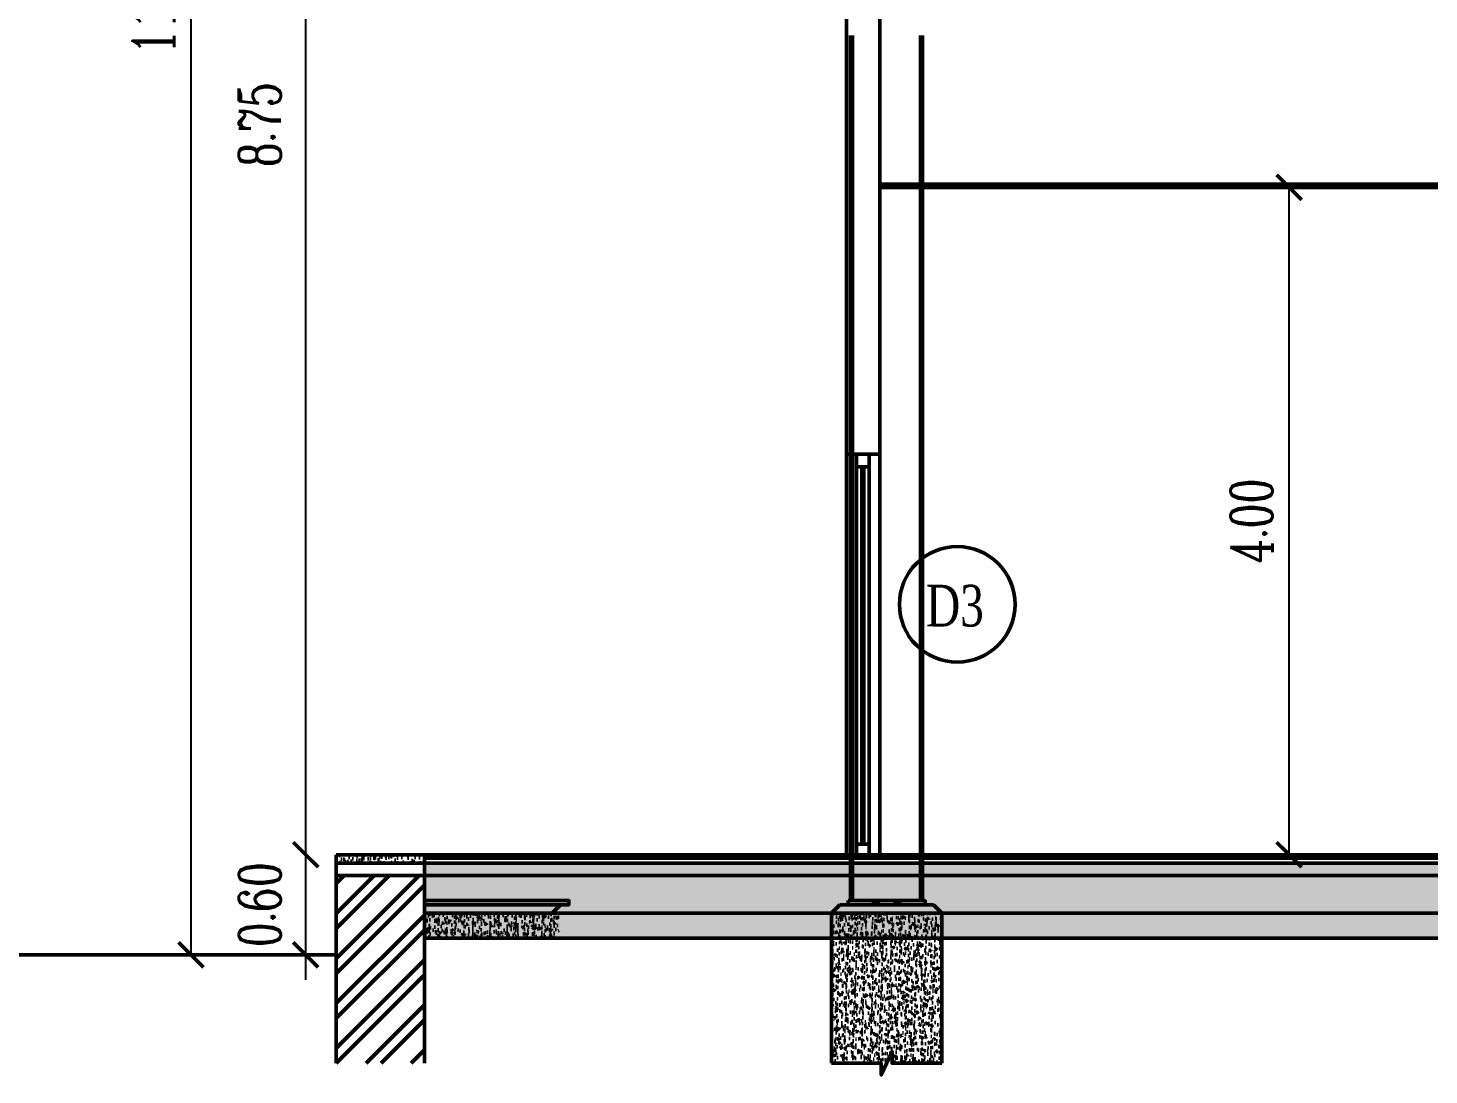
# Model space of a CAD drawing. Header units: metres. Extents: x 173383 to 173947, y -96409 to -96195.
# Drawn here: x 173918.31 to 173926.71, y -96376.56 to -96370.28 of the extents above; entities that cross this region are included whole.
import ezdxf

# ---------------------------------------------------------------- set-up
doc = ezdxf.new("R2010")
doc.units = ezdxf.units.M
doc.header["$LTSCALE"] = 3
doc.header["$MEASUREMENT"] = 0
doc.linetypes.add('HIDDEN', pattern=[0.375, 0.25, -0.125])
doc.linetypes.add('office grid-grdpln$0$Col_GridPart$0$CENTER2', pattern=[1.125, 0.75, -0.125, 0.125, -0.125])
doc.layers.get('0').update_dxf_attribs({"linetype": 'CONTINUOUS', "lineweight": 50})
doc.layers.get('Defpoints').update_dxf_attribs({"linetype": 'CONTINUOUS'})
for name, color, linetype in [('2', 57, 'CONTINUOUS'), ('BLK_1_FLR_0_REGULAR_ROOM_1', 117, 'CONTINUOUS'), ('BLK_1_HT_OF_BLDG', 5, 'CONTINUOUS'), ('BLK_1_PLINTH_HEIGHT', 7, 'CONTINUOUS')]:
    doc.layers.add(name, color=color, linetype=linetype)
doc.styles.get("Standard").update_dxf_attribs({"font": 'romanc.shx', "width": 0.75, "height": 0.8})
doc.styles.add('style1', font='romanc.shx', dxfattribs={"width": 0.7, "height": 0.25})
doc.styles.add('styler', font='romanc.shx', dxfattribs={"width": 0.7, "height": 0.25})
doc.dimstyles.new('1', dxfattribs={"dimtxt": 0.25, "dimasz": 0.15, "dimexe": 0.15, "dimexo": 0.15, "dimgap": 0.15, "dimtad": 1, "dimzin": 3, "dimdsep": 46, "dimtxsty": 'style1', "dimblk": 'ARCHTICK', "dimcen": 0, "dimdle": 0.15, "dimse1": 1, "dimse2": 1, "dimclrd": 8, "dimclre": 13, "dimclrt": 7, "dimadec": 0, "dimazin": 0, "dimtfac": 0.65, "dimtix": 1, "dimtofl": 0, "dimtmove": 0, "dimatfit": 3, "dimfxl": 0, "dimtolj": 1, "dimtzin": 0, "dimlwd": -1, "dimlwe": -1, "dimarcsym": 0})
doc.dimstyles.new('R1', dxfattribs={"dimtxt": 0.25, "dimasz": 0.15, "dimexe": 0.18, "dimexo": 0.0625, "dimgap": 0.1, "dimtad": 1, "dimzin": 0, "dimdsep": 46, "dimtxsty": 'styler', "dimblk": 'ARCHTICK', "dimcen": 0.09, "dimse1": 1, "dimse2": 1, "dimclrd": 8, "dimclrt": 7, "dimadec": 0, "dimazin": 0, "dimtfac": 1, "dimtix": 1, "dimtofl": 0, "dimtmove": 0, "dimatfit": 3, "dimfxl": 0, "dimtolj": 1, "dimtzin": 0, "dimarcsym": 0})
doc.dimstyles.new('STANDARD$0', dxfattribs={"dimtxt": 7, "dimasz": 3, "dimexe": 3, "dimexo": 1, "dimgap": 1.5, "dimtad": 1, "dimdec": 1, "dimzin": 1, "dimdsep": 46, "dimlunit": 4, "dimtxsty": 'Standard', "dimblk": 'OBLIQUE', "dimcen": 0.09375, "dimdle": 1, "dimse1": 1, "dimse2": 1, "dimclrd": 8, "dimclre": 8, "dimclrt": 7, "dimadec": 1, "dimazin": 0, "dimtfac": 1, "dimtdec": 1, "dimtix": 1, "dimtmove": 2, "dimatfit": 3, "dimldrblk": 'ARCHTICK', "dimfxl": 0, "dimfrac": 2, "dimtolj": 1, "dimtzin": 0, "dimarcsym": 0})

# ---------------------------------------------------------------- blocks, each defined once
blk = doc.blocks.new('_ArchTick')
at = {"color": 0, "const_width": 0.15}
blk.add_lwpolyline([(-0.5, -0.5), (0.5, 0.5)], dxfattribs=at)
blk = doc.blocks.new('*D86')
at = {"layer": 'BLK_1_PLINTH_HEIGHT', "color": 13, "ltscale": 400}
blk.add_line((173919.9759600216, -96375.98717787497), (173919.9759600216, -96375.08725166033), dxfattribs=at)
at = {"layer": 'Defpoints', "color": 0, "ltscale": 400}
for p in [(173919.9759600216, -96375.23725166034), (173920.6204165592, -96375.23725166034), (173920.6204165592, -96375.83717787496)]:
    blk.add_point(p, dxfattribs=at)
at = {"layer": 'BLK_1_PLINTH_HEIGHT', "color": 13, "ltscale": 400, "xscale": 0.15, "yscale": 0.15, "zscale": 0.15}
for p, rotation in [((173919.9759600216, -96375.23725166034), 90), ((173919.9759600216, -96375.83717787496), 270)]:
    blk.add_blockref('_ArchTick', p, dxfattribs=dict(at, rotation=rotation))
at = {"layer": 'BLK_1_PLINTH_HEIGHT', "color": 4, "ltscale": 400, "insert": (173919.7009600215, -96375.53721476765), "char_height": 0.25, "attachment_point": 5, "rotation": 90, "style": 'style1'}
blk.add_mtext('\\A1;0.60', dxfattribs=at)
blk = doc.blocks.new('*D87')
at = {"layer": '2', "color": 8, "ltscale": 5}
blk.add_line((173919.9759600216, -96375.38725166033), (173919.9759600216, -96366.33725196477), dxfattribs=at)
at = {"layer": 'Defpoints', "color": 0, "ltscale": 5}
for p in [(173919.9759600216, -96366.48725196476), (173920.6204165592, -96366.48725196476), (173920.6204165592, -96375.23725166034)]:
    blk.add_point(p, dxfattribs=at)
at = {"layer": '2', "color": 8, "ltscale": 5, "xscale": 0.15, "yscale": 0.15, "zscale": 0.15}
for p, rotation in [((173919.9759600216, -96366.48725196476), 90), ((173919.9759600216, -96375.23725166034), 270)]:
    blk.add_blockref('_ArchTick', p, dxfattribs=dict(at, rotation=rotation))
at = {"layer": '2', "color": 7, "ltscale": 5, "insert": (173919.7009600216, -96370.86225181258), "char_height": 0.25, "attachment_point": 5, "rotation": 90, "style": 'style1'}
blk.add_mtext('\\A1;8.75', dxfattribs=at)
blk = doc.blocks.new('*D90')
at = {"layer": 'BLK_1_HT_OF_BLDG', "color": 8, "lineweight": -2}
blk.add_line((173919.2880962636, -96364.38675773043), (173919.2880962636, -96375.83717787496), dxfattribs=at)
at = {"layer": 'Defpoints', "color": 0}
for p in [(173920.9887415692, -96364.38675773043), (173919.2880962636, -96375.83717787496), (173920.6204165592, -96375.83717787496)]:
    blk.add_point(p, dxfattribs=at)
at = {"layer": 'BLK_1_HT_OF_BLDG', "color": 8, "lineweight": -2, "xscale": 0.15, "yscale": 0.15, "zscale": 0.15}
for p, rotation in [((173919.2880962636, -96364.38675773043), 90), ((173919.2880962636, -96375.83717787496), 270)]:
    blk.add_blockref('_ArchTick', p, dxfattribs=dict(at, rotation=rotation))
at = {"layer": 'BLK_1_HT_OF_BLDG', "color": 7, "insert": (173919.0630962635, -96370.11196780273), "char_height": 0.25, "attachment_point": 5, "rotation": 90, "style": 'styler'}
blk.add_mtext('\\A1;11.45', dxfattribs=at)
blk = doc.blocks.new('*D135')
at = {"layer": 'BLK_1_FLR_0_REGULAR_ROOM_1', "color": 8, "lineweight": -2}
blk.add_line((173925.8673375454, -96375.23717787492), (173925.8673375454, -96371.23717787497), dxfattribs=at)
at = {"layer": 'Defpoints', "color": 0}
for p in [(173925.8673375454, -96371.23717787497), (173926.0390330731, -96371.23717787497), (173925.9266489205, -96375.23717787492)]:
    blk.add_point(p, dxfattribs=at)
at = {"layer": 'BLK_1_FLR_0_REGULAR_ROOM_1', "color": 8, "lineweight": -2, "xscale": 0.15, "yscale": 0.15, "zscale": 0.15}
for p, rotation in [((173925.8673375454, -96371.23717787497), 90), ((173925.8673375454, -96375.23717787492), 270)]:
    blk.add_blockref('_ArchTick', p, dxfattribs=dict(at, rotation=rotation))
at = {"layer": 'BLK_1_FLR_0_REGULAR_ROOM_1', "color": 7, "insert": (173925.6423375453, -96373.237177875), "char_height": 0.25, "attachment_point": 5, "rotation": 90, "style": 'styler'}
blk.add_mtext('\\A1;4.00', dxfattribs=at)

msp = doc.modelspace()

# ---------------------------------------------------------------- hatches: boundary and pattern name
h = msp.add_hatch()
h.set_pattern_fill('AR-SAND', color=256, scale=0.0010000000474975)
h.set_pattern_definition([(37.50000000000001, (173920.1590099624, -96375.28717787494), (-0.001600031295984, 0.0489413237329343), [0, -0.038608, 0, -0.04318, 0, -0.041275]), (7.499999999999999, (173920.1590099624, -96375.28717787494), (0.0449523283138003, 0.0716825100568355), [0, -0.020828, 0, -0.034798, 0, -0.013335]), (327.5, (173920.1277679624, -96375.28717787494), (0.0790992370241458, 0.0001437184678546), [0, -0.0127, 0, -0.04572, 0, -0.05969]), (317.5, (173920.1277679624, -96375.28717787494), (0.0763556452472297, 0.0222929323257216), [0, -0.00635, 0, -0.029972, 0, -0.03429])])
h.paths.add_polyline_path([(173920.1590099624, -96375.28717787494), (173920.6881349548, -96375.28717787494), (173920.6881349548, -96375.25717787496), (173920.6881349548, -96375.23717787497), (173920.4727793355, -96375.23717787497), (173920.4279793348, -96375.23717787497), (173920.4159793347, -96375.23717787497), (173920.3711793358, -96375.23717787497), (173920.1590099624, -96375.23717787497)])
h = msp.add_hatch()
h.set_pattern_fill('AR-SAND', color=256, scale=0.0010000000474975)
h.set_pattern_definition([(37.50000000000001, (173916.5073633014, -96376.48717787492), (-0.001600031295984, 0.0489413237329343), [0, -0.038608, 0, -0.04318, 0, -0.041275]), (7.499999999999999, (173916.5073633014, -96376.48717787492), (0.0449523283138003, 0.0716825100568355), [0, -0.020828, 0, -0.034798, 0, -0.013335]), (327.5, (173916.4761213006, -96376.48717787492), (0.0790992370241458, 0.0001437184678546), [0, -0.0127, 0, -0.04572, 0, -0.05969]), (317.5, (173916.4761213006, -96376.48717787492), (0.0763556452472297, 0.0222929323257216), [0, -0.00635, 0, -0.029972, 0, -0.03429])])
h.paths.add_polyline_path([(173920.6881349548, -96375.28717787494), (173920.6881349548, -96375.36217787492), (173935.6158512875, -96375.36217787497), (173935.6158512875, -96375.28717787494)])
at = {"ltscale": 1000}
h = msp.add_hatch(dxfattribs=at)
h.set_pattern_fill('ANSI32', color=256, scale=0.0199999995529652, angle=180.0000050089563)
h.set_pattern_definition([(225, (173920.1590099624, -96376.48717787497), (0.1347038418160373, -0.1347038418160374), []), (225, (173920.0692073624, -96376.48717787497), (0.1347038418160373, -0.1347038418160374), [])])
h.paths.add_polyline_path([(173920.6881349548, -96376.48717787497), (173920.6881349548, -96375.58695092912), (173920.6881349548, -96375.36217787497), (173920.1590099624, -96375.36217787497), (173920.1590099624, -96376.48717787497)])
h = msp.add_hatch()
h.set_pattern_fill('AR-CONC', color=256, scale=0.0007500000065193)
h.set_pattern_definition([(50, (173916.5073633014, -96375.73717787494), (0.136638501747003, -0.0119543141541773), [0.0142875, -0.1571625000000001]), (355, (173916.5073633014, -96375.73717787494), (-0.026432566068727, 0.1432926339292764), [0.01143, -0.1257304381275]), (100.4514446999999, (173916.5187498072, -96375.73817406505), (0.1102059353177651, 0.1313383139341463), [0.0121425066, -0.1335676834499999]), (46.18419999999998, (173916.5073633014, -96375.69907787495), (0.2033092806690975, -0.0315317459495454), [0.02143125, -0.2357437499999996]), (96.63555760999986, (173916.5243057252, -96375.70170549992), (0.1780531005386273, 0.1855695934482912), [0.018213767355, -0.2003517061200001]), (351.1841511700001, (173916.5073633014, -96375.69907787495), (0.1780531005487328, 0.1855695934391495), [0.0171449753025, -0.1885947989400001]), (21, (173916.5264133003, -96375.70860287495), (0.1137107934518494, -0.0766988986403157), [0.0142875, -0.1571625000000001]), (326, (173916.5264133003, -96375.70860287495), (0.0463515212607353, 0.1381409745917395), [0.01143, -0.12573]), (71.45144499999998, (173916.5358892006, -96375.71499444982), (0.1600623144590372, 0.061442076664429), [0.0121425066, -0.1335674531999995]), (37.50000000000001, (173916.5073633014, -96375.73717787494), (0.0023164524379439, 0.0634162791548649), [0, -0.124206, 0, -0.127635, 0, -0.12620625]), (7.499999999999999, (173916.5073633014, -96375.73717787494), (0.0501147468827293, 0.0751354311135897), [0, -0.072771, 0, -0.1213485, 0, -0.04810125]), (327.5, (173916.4648818003, -96375.73717787494), (0.1016929463751536, -0.0042965579945051), [0, -0.047625, 0, -0.14859, 0, -0.1971675]), (317.5, (173916.4458318015, -96375.73717787494), (0.1110968860395136, 0.0190698682749998), [0, -0.0619125, 0, -0.098679, 0, -0.1400175])])
h.paths.add_polyline_path([(173920.6881349548, -96375.36217787497), (173920.6881349548, -96375.58695092912), (173935.6158512875, -96375.58695092912), (173935.6158512875, -96375.36217787497)])
at = {"ltscale": 2000}
h = msp.add_hatch(dxfattribs=at)
h.set_pattern_fill('AR-CONC', color=8, scale=9.99999974738e-05, angle=180.0000050089563)
h.set_pattern_definition([(50, (173017.8867919703, -95551.43705659194), (0.0182184668996004, -0.0015939085538903), [0.001905, -0.020955]), (355, (173017.8867919703, -95551.43705659194), (-0.0035243421424969, 0.0191056845239035), [0.001524, -0.016764058417]), (100.4514446999999, (173017.8883101714, -95551.43718941727), (0.0146941247090353, 0.0175117751912195), [0.00161900088, -0.01780902446]), (46.18419999999998, (173017.8867919712, -95551.43197659188), (0.027107904089213, -0.0042042327932727), [0.0028575, -0.0314325]), (96.63555760999981, (173017.8890509593, -95551.43232694194), (0.0237404134051503, 0.0247426124597722), [0.002428502314, -0.026713560816]), (351.1841511700001, (173017.8867919712, -95551.43197659188), (0.0237404134064977, 0.0247426124585533), [0.002285996707, -0.025145973192]), (20.99999999999999, (173017.8893319705, -95551.43324659193), (0.0151614391269133, -0.0102265198187088), [0.001905, -0.020955]), (326, (173017.8893319705, -95551.43324659193), (0.0061802028347647, 0.0184187966122319), [0.001524, -0.016764]), (71.45144499999998, (173017.8905954237, -95551.43409880188), (0.0213416419278716, 0.0081922768885905), [0.00161900088, -0.01780899376]), (37.50000000000001, (173017.8867919703, -95551.43705659194), (0.0003088603250592, 0.0084555038873153), [0, -0.0165608, 0, -0.017018, 0, -0.0168275]), (7.499999999999991, (173017.8867919703, -95551.43705659194), (0.0066819662510306, 0.010018057481812), [0, -0.0097028, 0, -0.0161798, 0, -0.006413500000000001]), (327.5, (173017.8811277712, -95551.43705659194), (0.0135590595166872, -0.0005728743992673), [0, -0.00635, 0, -0.019812, 0, -0.026289]), (317.5, (173017.8785877705, -95551.43705659194), (0.0148129181386018, 0.0025426491033333), [0, -0.008255, 0, -0.0131572, 0, -0.018669])])
h.paths.add_polyline_path([(173923.4566711403, -96375.58695092912), (173923.4566711403, -96375.53695092906), (173923.2266711688, -96375.53695092906), (173923.1766711694, -96375.53695092906), (173923.1266711687, -96375.58695092912)])
h.paths.add_polyline_path([(173923.7866711116, -96375.58695092912), (173923.7366711113, -96375.53695092906), (173923.4566711403, -96375.53695092906), (173923.4566711403, -96375.58695092912)])
h = msp.add_hatch(dxfattribs=at)
h.set_pattern_fill('AR-CONC', color=8, scale=0.0003999999898952)
h.set_pattern_definition([(50, (173916.5073633014, -96375.73717787494), (0.0728738675984016, -0.0063756342155612), [0.00762, -0.0838200000000001]), (355, (173916.5073633014, -96375.73717787494), (-0.0140973685699878, 0.0764227380956141), [0.006096, -0.067056233668]), (100.4514446999999, (173916.5134361044, -96375.73770917633), (0.0587764988361414, 0.0700471007648781), [0.006476003520000001, -0.07123609784]), (46.18419999999998, (173916.5073633014, -96375.71685787493), (0.108431616356852, -0.0168169311730909), [0.01143, -0.1257299999999996]), (96.63555760999986, (173916.5163992613, -96375.71825927495), (0.0949616536206012, 0.0989704498390887), [0.009714009256, -0.1068542432640001]), (351.1841511700001, (173916.5073633014, -96375.71685787493), (0.0949616536259909, 0.0989704498342131), [0.009143986828, -0.100583892768]), (21, (173916.5175233015, -96375.72193787494), (0.060645756507653, -0.0409060792748351), [0.00762, -0.0838200000000001]), (326, (173916.5175233015, -96375.72193787494), (0.0247208113390589, 0.0736751864489277), [0.006096, -0.06705599999999999]), (71.45144499999998, (173916.5225771146, -96375.72534671493), (0.0853665677114865, 0.0327691075543621), [0.006476003520000001, -0.0712359750399998]), (37.50000000000001, (173916.5073633014, -96375.73717787494), (0.0012354413002367, 0.0338220155492613), [0, -0.0662432, 0, -0.06807200000000001, 0, -0.06731000000000001]), (7.499999999999999, (173916.5073633014, -96375.73717787494), (0.0267278650041223, 0.0400722299272478), [0, -0.0388112, 0, -0.0647192, 0, -0.025654]), (327.5, (173916.4847065003, -96375.73717787494), (0.0542362380667486, -0.0022914975970694), [0, -0.0254, 0, -0.079248, 0, -0.105156]), (317.5, (173916.4745465002, -96375.73717787494), (0.0592516725544072, 0.0101705964133332), [0, -0.03302, 0, -0.0526288, 0, -0.07467599999999999])])
h.paths.add_polyline_path([(173920.6881349548, -96375.58695092912), (173920.6881349548, -96375.73717787497), (173935.5266711695, -96375.73717787494), (173935.5266711695, -96375.58695092912)])
h = msp.add_hatch(dxfattribs=at)
h.set_pattern_fill('AR-CONC', color=8, scale=0.0003999999898952, angle=180.0000050089563)
h.set_pattern_definition([(50, (173919.4197655586, -96375.73717787494), (0.0728738675984016, -0.0063756342155612), [0.00762, -0.0838200000000001]), (355, (173919.4197655586, -96375.73717787494), (-0.0140973685699878, 0.0764227380956141), [0.006096, -0.067056233668]), (100.4514446999999, (173919.4258383615, -96375.73770917633), (0.0587764988361414, 0.0700471007648781), [0.006476003520000001, -0.07123609784]), (46.18419999999998, (173919.4197655586, -96375.71685787493), (0.108431616356852, -0.0168169311730909), [0.01143, -0.12573]), (96.63555760999986, (173919.4288015184, -96375.71825927495), (0.0949616536206012, 0.0989704498390887), [0.009714009256, -0.1068542432640001]), (351.1841511700001, (173919.4197655586, -96375.71685787493), (0.0949616536259909, 0.0989704498342131), [0.009143986828, -0.100583892768]), (20.99999999999999, (173919.4299255587, -96375.72193787494), (0.060645756507653, -0.0409060792748351), [0.00762, -0.0838200000000001]), (326, (173919.4299255587, -96375.72193787494), (0.0247208113390589, 0.0736751864489277), [0.006096, -0.06705599999999999]), (71.45144499999998, (173919.4349793718, -96375.72534671493), (0.0853665677114865, 0.0327691075543621), [0.006476003520000001, -0.0712359750399998]), (37.50000000000001, (173919.4197655586, -96375.73717787494), (0.0012354413002367, 0.0338220155492613), [0, -0.0662432, 0, -0.06807200000000001, 0, -0.06731000000000001]), (7.499999999999991, (173919.4197655586, -96375.73717787494), (0.0267278650041223, 0.0400722299272478), [0, -0.0388111999999999, 0, -0.0647191999999998, 0, -0.025654]), (327.5, (173919.3971087575, -96375.73717787494), (0.0542362380667486, -0.0022914975970694), [0, -0.0254, 0, -0.079248, 0, -0.105156]), (317.5, (173919.3869487574, -96375.73717787494), (0.0592516725544072, 0.0101705964133332), [0, -0.03302, 0, -0.0526288, 0, -0.07467599999999999])])
h.paths.add_polyline_path([(173921.4924224918, -96375.58695092912), (173921.4924224918, -96375.73717787494), (173920.6881349548, -96375.73717787494), (173920.6881349548, -96375.58695092912)])
h = msp.add_hatch(dxfattribs=at)
h.set_pattern_fill('AR-CONC', color=8, scale=0.0003999999898952, angle=180.0000050089563)
h.set_pattern_definition([(50, (173017.8867919703, -95551.43705659194), (0.0728738675984016, -0.0063756342155612), [0.00762, -0.0838200000000001]), (355, (173017.8867919703, -95551.43705659194), (-0.0140973685699878, 0.0764227380956141), [0.006096, -0.067056233668]), (100.4514446999999, (173017.8928647737, -95551.43758789332), (0.0587764988361413, 0.0700471007648781), [0.006476003520000001, -0.07123609784]), (46.18419999999998, (173017.8867919703, -95551.41673659193), (0.108431616356852, -0.0168169311730909), [0.01143, -0.12573]), (96.63555760999981, (173017.8958279306, -95551.41813799193), (0.0949616536206012, 0.0989704498390887), [0.009714009256, -0.106854243264]), (351.1841511700001, (173017.8867919703, -95551.41673659193), (0.0949616536259909, 0.0989704498342131), [0.009143986828, -0.100583892768]), (20.99999999999999, (173017.8969519704, -95551.42181659193), (0.060645756507653, -0.0409060792748351), [0.00762, -0.0838200000000001]), (326, (173017.8969519704, -95551.42181659193), (0.0247208113390588, 0.0736751864489277), [0.006096, -0.06705599999999999]), (71.45144499999998, (173017.9020057835, -95551.42522543187), (0.0853665677114865, 0.0327691075543621), [0.006476003520000001, -0.0712359750399998]), (37.50000000000001, (173017.8867919703, -95551.43705659194), (0.0012354413002367, 0.0338220155492613), [0, -0.0662432, 0, -0.06807200000000001, 0, -0.06731000000000001]), (7.499999999999991, (173017.8867919703, -95551.43705659194), (0.0267278650041223, 0.0400722299272478), [0, -0.0388111999999999, 0, -0.0647191999999998, 0, -0.025654]), (327.5, (173017.8641351715, -95551.43705659194), (0.0542362380667486, -0.0022914975970694), [0, -0.0254, 0, -0.079248, 0, -0.105156]), (317.5, (173017.8539751705, -95551.43705659194), (0.0592516725544072, 0.0101705964133332), [0, -0.03302, 0, -0.0526288, 0, -0.07467599999999999])])
h.paths.add_polyline_path([(173923.1266711687, -96375.58695092912), (173923.4566711403, -96375.58695092912), (173923.4566711403, -96376.48695092909), (173923.4241487446, -96376.55751397117), (173923.4241487446, -96376.48695092909), (173923.1266711687, -96376.48695092909)])
h.paths.add_polyline_path([(173923.4566711403, -96375.58695092912), (173923.7866711116, -96375.58695092912), (173923.7866711116, -96376.48695092909), (173923.4891935356, -96376.48695092909), (173923.4891935356, -96376.41638788699), (173923.4566711403, -96376.48695092909)])

# ---------------------------------------------------------------- linework, layer by layer
at = {"linetype": 'Continuous', "ltscale": 500}
for p, q in [((173923.2158512871, -96367.28717787492), (173923.2158512871, -96375.23717787497)), ((173923.4158512887, -96367.28717787492), (173923.4158512887, -96375.23717787497)), ((173923.4158512887, -96372.83717787493), (173923.2158512871, -96372.83717787493))]:
    msp.add_line(p, q, dxfattribs=at)
at = {"linetype": 'HIDDEN', "ltscale": 500}
for p, q in [((173923.2398512873, -96375.5119509291), (173923.2398512873, -96370.32717787495)), ((173923.2518513172, -96375.5119509291), (173923.2518513172, -96370.32717787495)), ((173923.6598512583, -96375.5119509291), (173923.6598512583, -96370.32717787495)), ((173923.6718512873, -96375.5119509291), (173923.6718512873, -96370.32717787495))]:
    msp.add_line(p, q, dxfattribs=at)
at = {"color": 2, "linetype": 'Continuous', "ltscale": 500}
for p, q in [((173933.4158512886, -96371.21717787492), (173923.4158512887, -96371.21717787492)), ((173933.4158512886, -96371.23717787492), (173923.4158512887, -96371.23717787492))]:
    msp.add_line(p, q, dxfattribs=at)
at = {"linetype": 'Continuous'}
for p, q in [((173923.2758604663, -96372.91217787492), (173923.3508604665, -96372.91217787492)), ((173923.2758604663, -96375.17417787493), (173923.3508604665, -96375.17417787493))]:
    msp.add_line(p, q, dxfattribs=at)
for p, q in [((173923.3073604663, -96375.17417787493), (173923.3073604663, -96372.91217787492)), ((173923.3193604664, -96375.17417787493), (173923.3193604664, -96372.91217787492)), ((173920.1590099624, -96375.23717787497), (173920.1590099624, -96376.48717787497)), ((173920.1590099624, -96375.23717787497), (173920.6881349548, -96375.23717787497)), ((173935.6158512875, -96375.23717787497), (173920.6881349548, -96375.23717787497)), ((173920.6881349548, -96375.23717787497), (173920.6881349548, -96376.48717787497)), ((173920.6881349548, -96375.23717787497), (173921.3420174565, -96375.23717787497)), ((173935.6158512875, -96375.28717787494), (173920.6881349548, -96375.28717787494)), ((173935.5266711695, -96375.73717787494), (173920.6881349548, -96375.73717787494)), ((173921.4532510299, -96375.73717787494), (173920.6881349548, -96375.73717787494))]:
    msp.add_line(p, q)
at = {"color": 8, "ltscale": 2000}
for p, q in [((173920.6881349548, -96375.53695092906), (173921.5032510297, -96375.53695092906)), ((173921.5032510297, -96375.53695092906), (173921.4532510299, -96375.58695092912)), ((173923.1766711694, -96375.53695092906), (173923.1266711687, -96375.58695092912)), ((173923.7366711113, -96375.53695092906), (173923.1766711694, -96375.53695092906)), ((173923.3776712443, -96375.51195092908), (173923.3776712443, -96375.53695092906)), ((173923.3916712433, -96375.50395092907), (173923.3916712433, -96375.54495092906)), ((173923.4056712437, -96375.51195092908), (173923.4056712437, -96375.53695092906)), ((173923.5076712456, -96375.51195092908), (173923.5076712456, -96375.53695092906)), ((173923.5216712437, -96375.50395092907), (173923.5216712437, -96375.54495092906)), ((173923.5356712436, -96375.51195092908), (173923.5356712436, -96375.53695092906)), ((173923.7366711113, -96375.53695092906), (173923.7866711116, -96375.58695092912)), ((173921.4532510299, -96375.58695092912), (173920.6881349548, -96375.58695092912)), ((173923.1266711687, -96375.58695092912), (173923.1266711687, -96376.48695092909)), ((173923.1266711687, -96375.58695092912), (173923.7866711116, -96375.58695092912)), ((173923.7866711116, -96375.58695092912), (173923.7866711116, -96376.48695092909))]:
    msp.add_line(p, q, dxfattribs=at)
at = {"color": 3, "linetype": 'office grid-grdpln$0$Col_GridPart$0$CENTER2', "ltscale": 500}
msp.add_line((173882.9555354065, -96375.83717787499), (173918.6452620075, -96375.83717787499), dxfattribs=at)
at = {"color": 7, "linetype": 'office grid-grdpln$0$Col_GridPart$0$CENTER2', "ltscale": 500}
msp.add_line((173918.6452620075, -96375.83717787499), (173920.1590099624, -96375.83717787499), dxfattribs=at)
at = {"linetype": 'Continuous'}
msp.add_lwpolyline([(173923.2758604663, -96372.83717787493), (173923.2758604663, -96375.23717787497), (173923.3508604665, -96375.23717787497), (173923.3508604665, -96372.83717787493)], dxfattribs=at)
for points in [[(173920.1590099624, -96375.28717787494), (173935.6158512875, -96375.28717787494)], [(173920.6881349548, -96375.25717787496), (173935.6158512875, -96375.25717787496)], [(173920.1590099624, -96375.36217787497), (173935.6158512875, -96375.36217787497)], [(173920.6881349548, -96375.58695092912), (173936.0958512874, -96375.58695092912)]]:
    msp.add_lwpolyline(points)
at = {"color": 8, "ltscale": 2000}
for points in [[(173920.6881349548, -96375.53695092906), (173921.55325103, -96375.53695092906), (173921.55325103, -96375.5119509291), (173920.6881349548, -96375.5119509291)], [(173923.7866711116, -96376.48695092909), (173923.4891935356, -96376.48695092909), (173923.4891935356, -96376.41638788699), (173923.4241487446, -96376.55751397117), (173923.4241487446, -96376.48695092909), (173923.1266711687, -96376.48695092909)]]:
    msp.add_lwpolyline(points, dxfattribs=at)
msp.add_lwpolyline([(173923.2266711688, -96375.5119509291), (173923.6866711687, -96375.5119509291), (173923.6866711687, -96375.53695092906), (173923.2266711688, -96375.53695092906)], close=True, dxfattribs=at)
msp.add_circle((173923.8796191385, -96373.73660456402), 0.3464996710634442)
for points in [[(173923.3776712443, -96375.51195092908), (173923.3776712443, -96375.53695092906), (173923.4056712437, -96375.51195092908), (173923.4056712437, -96375.53695092906)], [(173923.5076712456, -96375.51195092908), (173923.5076712456, -96375.53695092906), (173923.5356712436, -96375.51195092908), (173923.5356712436, -96375.53695092906)]]:
    msp.add_solid(points, dxfattribs=at)

# ---------------------------------------------------------------- texts
at = {"insert": (173923.8656132572, -96373.61926199448), "char_height": 0.25, "width": 3.187425851821898, "attachment_point": 2}
msp.add_mtext('{\\fTimes New Roman|b0|i0|c0|p18;D3}', dxfattribs=at)

# ---------------------------------------------------------------- dimensions: what is measured, and where the dimension line sits
at = {"layer": '2', "ltscale": 5}
dim = msp.add_linear_dim(base=(173919.9759600216, -96366.48725196476), p1=(173920.6204165591, -96375.23725166028), p2=(173920.6204165591, -96366.48725196475), angle=90, dimstyle='1', override={"dimpost": '\\X', "dimtmove": 1}, dxfattribs=at)
dim.commit()
dim.dimension.update_dxf_attribs({"geometry": '*D87', "text_midpoint": (173919.7009600216, -96370.86225181258)})
at = {"layer": 'BLK_1_FLR_0_REGULAR_ROOM_1', "color": 4}
dim = msp.add_linear_dim(base=(173925.8673375454, -96371.23717787497), p1=(173925.9266489205, -96375.23717787492), p2=(173926.039033073, -96371.23717787492), angle=90, dimstyle='R1', dxfattribs=at)
dim.commit()
dim.dimension.update_dxf_attribs({"geometry": '*D135', "text_midpoint": (173925.6423375453, -96373.237177875)})
at = {"layer": 'BLK_1_HT_OF_BLDG'}
dim = msp.add_linear_dim(base=(173919.2880962636, -96375.83717787496), p1=(173920.9887415691, -96364.38675773039), p2=(173920.6204165591, -96375.83717787493), angle=90, dimstyle='R1', dxfattribs=at)
dim.commit()
dim.dimension.update_dxf_attribs({"geometry": '*D90', "text_midpoint": (173919.0630962635, -96370.11196780273)})
at = {"layer": 'BLK_1_PLINTH_HEIGHT', "ltscale": 400}
dim = msp.add_linear_dim(base=(173919.9759600216, -96375.23725166034), p1=(173920.6204165591, -96375.83717787493), p2=(173920.6204165591, -96375.23725166028), angle=90, dimstyle='STANDARD$0', override={"dimtxt": 0.25, "dimasz": 0.15, "dimexe": 0.15, "dimexo": 0.15, "dimgap": 0.15, "dimdec": 2, "dimzin": 3, "dimlunit": 2, "dimpost": '\\X', "dimtxsty": 'style1', "dimblk": 'ArchTick', "dimcen": 0, "dimdle": 0.15, "dimclrd": 13, "dimclre": 13, "dimclrt": 4, "dimadec": 0, "dimtfac": 0.65, "dimtdec": 2, "dimtix": 0, "dimtofl": 0, "dimtmove": 0, "dimfxl": 0, "dimfxlon": 1, "dimfrac": 0, "dimlwd": 65535, "dimlwe": 65535}, dxfattribs=at)
dim.commit()
dim.dimension.update_dxf_attribs({"geometry": '*D86', "text_midpoint": (173919.9759600215, -96375.53721476765), "dimtype": 160})

doc.saveas('drawing.dxf')
